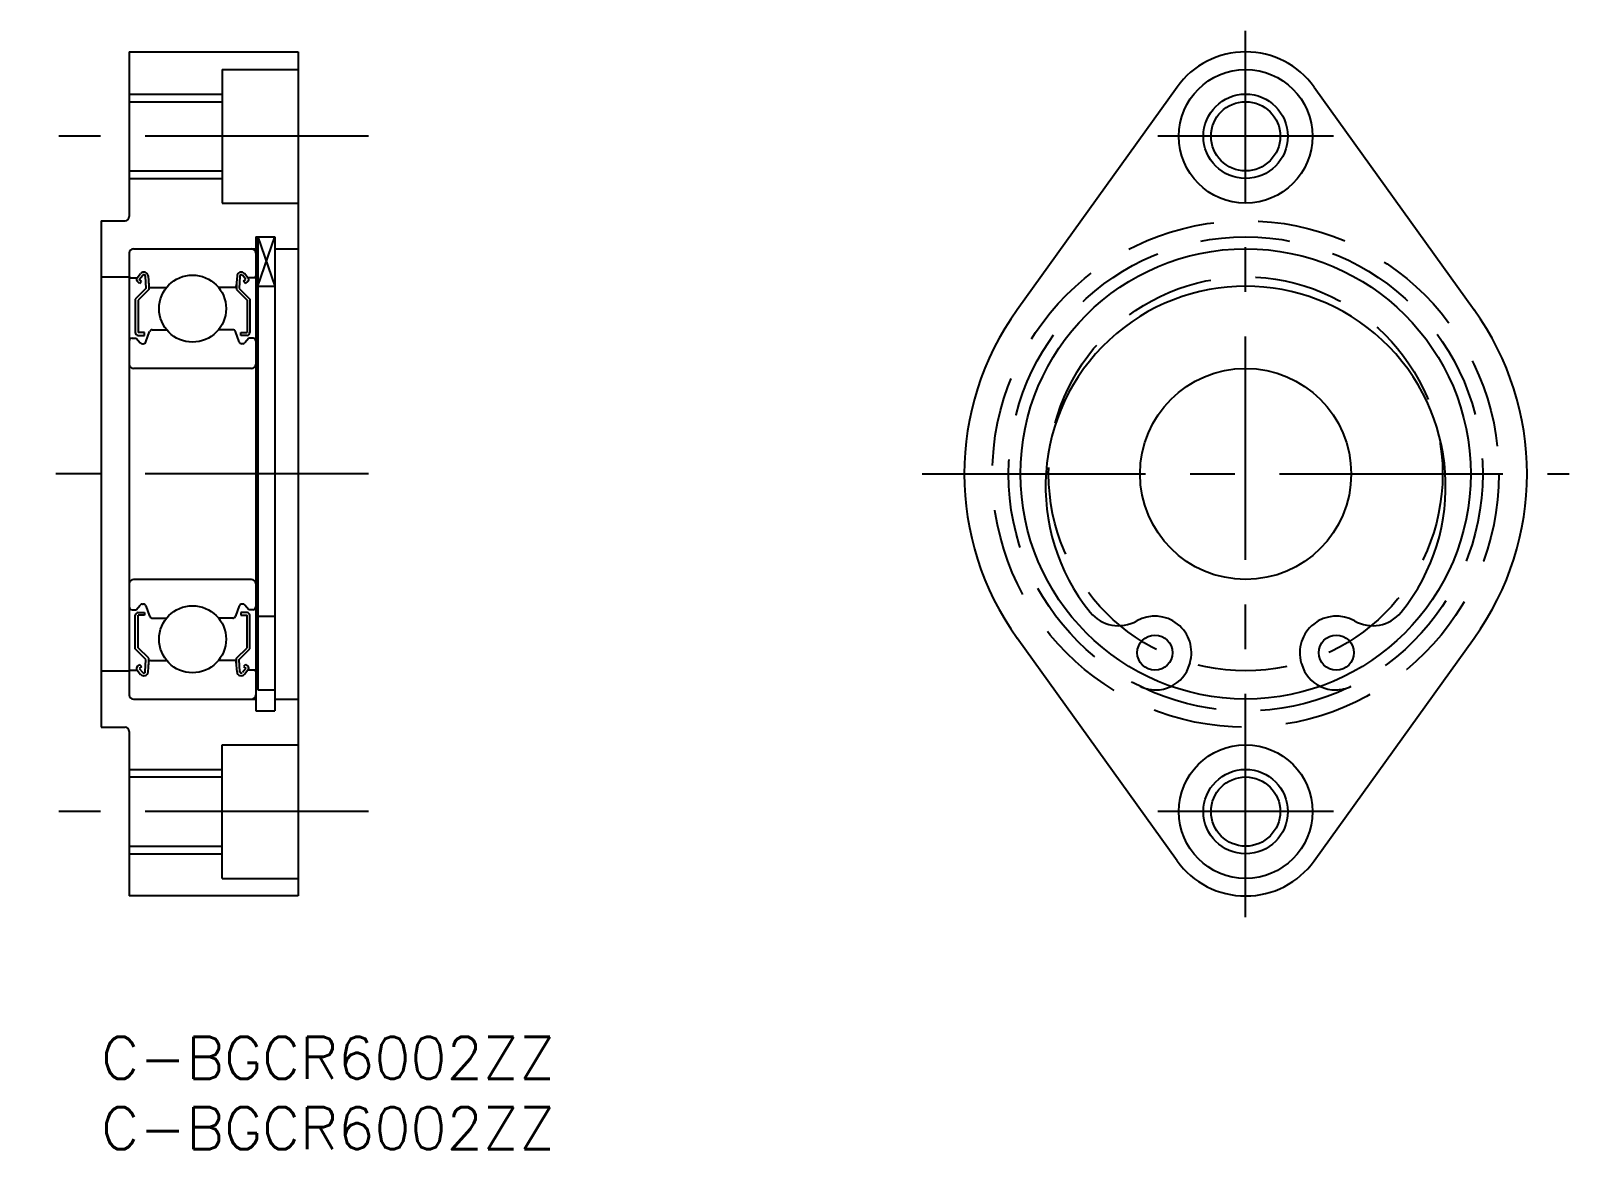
# Model space of a CAD drawing. Extents: x -5 to 104, y -8 to 72.
import ezdxf

# ---------------------------------------------------------------- set-up
doc = ezdxf.new("R2010")
doc.units = 0
doc.header["$LTSCALE"] = 0.5
doc.linetypes.add('CENTER', pattern=[50.8, 31.75, -6.35, 6.35, -6.35])
doc.linetypes.add('DASHED', pattern=[19.05, 12.7, -6.35])
for name, color, linetype in [('MSM_CENTER', 1, 'CENTER'), ('MSM_CONTINUOUS', 7, 'CONTINUOUS'), ('MSM_DASHED', 4, 'DASHED'), ('MSM_NARROW', 5, 'CONTINUOUS'), ('MSM_PART_NUMBER', 7, 'CONTINUOUS')]:
    doc.layers.add(name, color=color, linetype=linetype)
doc.styles.get("Standard").update_dxf_attribs({"font": 'txt.shx', "height": 3, "bigfont": 'bigfont.shx'})

# ---------------------------------------------------------------- blocks, each defined once
blk = doc.blocks.new('*U30')
at = {"layer": 'MSM_PART_NUMBER'}
blk.add_text('C-BGCR6002ZZ', height=3, dxfattribs=at).set_placement((0, -3))
blk = doc.blocks.new('*U31')
at = {"layer": 'MSM_PART_NUMBER'}
blk.add_text('C-BGCR6002ZZ', height=3, dxfattribs=at).set_placement((0, -8))

msp = doc.modelspace()

# ---------------------------------------------------------------- linework, layer by layer
at = {"layer": 'MSM_CENTER'}
for p, q in [((81.35, 8.5), (81.35, 71.5)), ((19, 64), (-3, 64)), ((87.6, 64), (75.1, 64)), ((19, 40), (-5, 40)), ((58.35, 40), (104.35, 40)), ((19, 16), (-3, 16)), ((87.6, 16), (75.1, 16))]:
    msp.add_line(p, q, dxfattribs=at)
at = {"layer": 'MSM_CONTINUOUS'}
for p, q in [((2, 70), (14, 70)), ((2, 70), (2, 58.3)), ((14, 70), (14, 10)), ((8.6, 68.75), (14, 68.75)), ((8.6, 68.75), (8.6, 59.25)), ((76.48, 67.5), (65.11, 51.67)), ((86.22, 67.5), (97.6, 51.67)), ((2, 66.46), (8.6, 66.46)), ((2, 61.54), (8.6, 61.54)), ((8.6, 59.25), (14, 59.25)), ((0, 58), (0, 22)), ((0, 58), (1.7, 58)), ((2.3, 56), (11, 56)), ((11, 56.85), (12.35, 56.85)), ((11, 56.85), (11, 23.15)), ((11.15, 56.85), (11.15, 24.65)), ((12.35, 56.85), (12.35, 23.15)), ((12.35, 56), (14, 56)), ((2, 55.7), (2, 24.3)), ((0, 54), (2, 54)), ((2.1, 53.95), (2.56, 53.95)), ((2.56, 53.95), (2.81, 54.25)), ((2.74, 53.54), (2.58, 53.67)), ((2.71, 53.82), (2.96, 54.12)), ((2.87, 53.69), (2.71, 53.82)), ((2.74, 53.54), (2.87, 53.69)), ((3.14, 54.06), (3.18, 53.18)), ((3.34, 54.08), (3.4, 53.34)), ((9.66, 54.08), (9.6, 53.34)), ((9.86, 54.06), (9.82, 53.18)), ((10.29, 53.82), (10.04, 54.12)), ((10.13, 53.69), (10.29, 53.82)), ((10.26, 53.54), (10.13, 53.69)), ((10.44, 53.95), (10.19, 54.25)), ((10.26, 53.54), (10.42, 53.67)), ((10.9, 53.95), (10.44, 53.95)), ((3.18, 53.18), (2.43, 52.43)), ((3.38, 53.1), (2.63, 52.35)), ((3.38, 53.57), (3.38, 53.1)), ((3.5, 53.25), (4.65, 53.25)), ((9.5, 53.25), (8.35, 53.25)), ((9.62, 53.57), (9.62, 53.1)), ((9.62, 53.1), (10.37, 52.35)), ((9.82, 53.18), (10.57, 52.43)), ((11.15, 53.35, -1.3), (12.35, 53.35, -1.3)), ((2.43, 52.43), (2.43, 50.05)), ((2.63, 52.35), (2.63, 50.05)), ((10.37, 52.35), (10.37, 50.05)), ((10.57, 52.43), (10.57, 50.05)), ((2.2, 49.65), (2.5, 49.65)), ((2.5, 49.65), (2.78, 49.32)), ((3.08, 50.05), (2.63, 50.05)), ((2.63, 49.85), (3.08, 49.85)), ((2.93, 49.25), (2.99, 49.25)), ((3.08, 49.85), (3.08, 50.05)), ((3.18, 49.38), (3.45, 50.12)), ((3.64, 50.25), (4.65, 50.25)), ((9.36, 50.25), (8.35, 50.25)), ((9.82, 49.38), (9.55, 50.12)), ((9.92, 50.05), (10.37, 50.05)), ((9.92, 49.85), (9.92, 50.05)), ((10.37, 49.85), (9.92, 49.85)), ((10.07, 49.25), (10.01, 49.25)), ((10.5, 49.65), (10.22, 49.32)), ((10.8, 49.65), (10.5, 49.65)), ((10.7, 47.5), (2.3, 47.5)), ((10.7, 32.5), (2.3, 32.5)), ((2.5, 30.35), (2.78, 30.68)), ((2.93, 30.75), (2.99, 30.75)), ((3.18, 30.62), (3.45, 29.88)), ((9.82, 30.62), (9.55, 29.88)), ((10.07, 30.75), (10.01, 30.75)), ((10.5, 30.35), (10.22, 30.68)), ((2.2, 30.35), (2.5, 30.35)), ((2.43, 27.57), (2.43, 29.95)), ((2.63, 30.15), (3.08, 30.15)), ((2.63, 27.65), (2.63, 29.95)), ((3.08, 29.95), (2.63, 29.95)), ((3.08, 30.15), (3.08, 29.95)), ((3.64, 29.75), (4.65, 29.75)), ((9.36, 29.75), (8.35, 29.75)), ((10.37, 30.15), (9.92, 30.15)), ((9.92, 30.15), (9.92, 29.95)), ((9.92, 29.95), (10.37, 29.95)), ((10.37, 27.65), (10.37, 29.95)), ((10.8, 30.35), (10.5, 30.35)), ((10.57, 27.57), (10.57, 29.95)), ((11.15, 29.89, -1.3), (12.35, 29.89, -1.3)), ((3.18, 26.82), (2.43, 27.57)), ((3.38, 26.9), (2.63, 27.65)), ((9.62, 26.9), (10.37, 27.65)), ((9.82, 26.82), (10.57, 27.57)), ((76.48, 12.5), (65.11, 28.33)), ((86.22, 12.5), (97.6, 28.33)), ((2.74, 26.46), (2.58, 26.33)), ((2.87, 26.31), (2.71, 26.18)), ((2.74, 26.46), (2.87, 26.31)), ((3.14, 25.94), (3.18, 26.82)), ((3.34, 25.92), (3.4, 26.66)), ((3.38, 26.43), (3.38, 26.9)), ((3.5, 26.75), (4.65, 26.75)), ((9.5, 26.75), (8.35, 26.75)), ((9.66, 25.92), (9.6, 26.66)), ((9.62, 26.43), (9.62, 26.9)), ((9.86, 25.94), (9.82, 26.82)), ((10.26, 26.46), (10.13, 26.31)), ((10.13, 26.31), (10.29, 26.18)), ((10.26, 26.46), (10.42, 26.33)), ((77.36, 26.44), (77.4, 26.56)), ((85.31, 26.56), (85.34, 26.44)), ((0, 26), (2, 26)), ((2.1, 26.05), (2.56, 26.05)), ((2.56, 26.05), (2.81, 25.75)), ((2.71, 26.18), (2.96, 25.88)), ((10.29, 26.18), (10.04, 25.88)), ((10.44, 26.05), (10.19, 25.75)), ((10.9, 26.05), (10.44, 26.05)), ((11.15, 24.65, -1.3), (12.35, 24.65, -1.3)), ((2.3, 24), (11, 24)), ((11, 23.15), (12.35, 23.15)), ((12.35, 24), (14, 24)), ((0, 22), (1.7, 22)), ((2, 21.7), (2, 10)), ((8.6, 20.75), (14, 20.75)), ((8.6, 11.25), (8.6, 20.75)), ((2, 18.46), (8.6, 18.46)), ((2, 13.54), (8.6, 13.54)), ((8.6, 11.25), (14, 11.25)), ((14, 10), (2, 10))]:
    msp.add_line(p, q, dxfattribs=at)
for centre, radius in [((81.35, 64), 4.75), ((81.35, 64), 2.46), ((81.35, 40), 16), ((6.5, 51.75), 2.38), ((81.35, 40), 7.5), ((6.5, 28.25), 2.38), ((74.9, 27.29), 1.25), ((87.8, 27.29), 1.25), ((81.35, 16), 4.75), ((81.35, 16), 2.46)]:
    msp.add_circle(centre, radius, dxfattribs=at)
for centre, radius, start, end in [((81.35, 64), 6, 35.6853, 144.3147), ((1.7, 58.3), 0.3, 270, 0), ((2.3, 55.7), 0.3, 90, 180), ((10.7, 55.7), 0.3, 0, 90), ((2.1, 54.05), 0.1, 180, 270), ((2.71, 53.82), 0.2, 140.0002, 230.0848), ((3.04, 54.05), 0.3, 4.9968, 140.0002), ((3.04, 54.06), 0.1, 2.8198, 140.0033), ((9.96, 54.05), 0.3, 39.9998, 175.0032), ((9.96, 54.06), 0.1, 39.9967, 177.1802), ((10.29, 53.82), 0.2, 309.9152, 39.9998), ((10.9, 54.05), 0.1, 270, 0), ((3.5, 53.35), 0.1, 184.9968, 269.9995), ((9.5, 53.35), 0.1, 270.0005, 355.0032), ((81.35, 39.12), 14.22, 320.9849, 219.0151), ((81.35, 40), 20, 144.3147, 215.6853), ((81.35, 40), 20, 324.3147, 35.6853), ((2.2, 49.45), 0.2, 90, 180), ((2.63, 50.05), 0.2, 180, 270), ((2.93, 49.45), 0.2, 219.9962, 270), ((2.99, 49.45), 0.2, 270, 339.9919), ((3.64, 50.05), 0.2, 90, 159.9919), ((9.36, 50.05), 0.2, 20.0081, 90), ((10.01, 49.45), 0.2, 200.0081, 270), ((10.07, 49.45), 0.2, 270, 320.0038), ((10.37, 50.05), 0.2, 270, 0), ((10.8, 49.45), 0.2, 0, 90), ((2.3, 47.8), 0.3, 180, 270), ((10.7, 47.8), 0.3, 270, 0), ((2.3, 32.2), 0.3, 90, 180), ((10.7, 32.2), 0.3, 0, 90), ((2.93, 30.55), 0.2, 90, 140.0038), ((2.99, 30.55), 0.2, 20.0081, 90), ((10.01, 30.55), 0.2, 90, 159.9919), ((10.07, 30.55), 0.2, 39.9962, 90), ((2.2, 30.55), 0.2, 180, 270), ((2.63, 29.95), 0.2, 90, 180), ((3.64, 29.95), 0.2, 200.0081, 270), ((9.36, 29.95), 0.2, 270, 339.9919), ((10.37, 29.95), 0.2, 0, 90), ((10.8, 30.55), 0.2, 270, 0), ((72.32, 31.81), 2.6, 219.0151, 299.7762), ((74.9, 27.29), 2.6, 343.6002, 119.7762), ((87.8, 27.29), 2.6, 60.2238, 196.3998), ((90.38, 31.81), 2.6, 240.2238, 320.9849), ((2.71, 26.18), 0.2, 129.9152, 219.9998), ((3.5, 26.65), 0.1, 90.0005, 175.0032), ((9.5, 26.65), 0.1, 4.9968, 89.9995), ((10.29, 26.18), 0.2, 320.0002, 50.0848), ((74.96, 27.15), 2.5, 295.9172, 343.6002), ((87.74, 27.15), 2.5, 196.3998, 244.0828), ((2.1, 25.95), 0.1, 90, 180), ((3.04, 25.95), 0.3, 219.9998, 355.0032), ((3.04, 25.94), 0.1, 219.9967, 357.1802), ((9.96, 25.95), 0.3, 184.9968, 320.0002), ((9.96, 25.94), 0.1, 182.8198, 320.0033), ((10.9, 25.95), 0.1, 0, 90), ((2.3, 24.3), 0.3, 180, 270), ((10.7, 24.3), 0.3, 270, 0), ((1.7, 21.7), 0.3, 0, 90), ((81.35, 16), 6, 215.6853, 324.3147)]:
    msp.add_arc(centre, radius, start, end, dxfattribs=at)
at = {"layer": 'MSM_DASHED'}
for radius in [18, 16.85, 14]:
    msp.add_circle((81.35, 40), radius, dxfattribs=at)
for centre, start, end in [((74.96, 27.15), 243.5672, 295.9172), ((87.74, 27.15), 244.0828, 296.4328)]:
    msp.add_arc(centre, 2.5, start, end, dxfattribs=at)
at = {"layer": 'MSM_NARROW'}
for p, q in [((2, 67), (8.6, 67)), ((2, 61), (8.6, 61)), ((11.15, 56.85), (12.35, 53.35, -1.3)), ((11.15, 53.35, -1.3), (12.35, 56.85)), ((2, 19), (8.6, 19)), ((2, 13), (8.6, 13))]:
    msp.add_line(p, q, dxfattribs=at)
for centre in [(81.35, 64), (81.35, 16)]:
    msp.add_circle(centre, 3, dxfattribs=at)

# ---------------------------------------------------------------- block references
at = {"layer": 'MSM_CONTINUOUS'}
for name in ['*U30', '*U31']:
    msp.add_blockref(name, (0, 0), dxfattribs=at)

doc.saveas('drawing.dxf')
